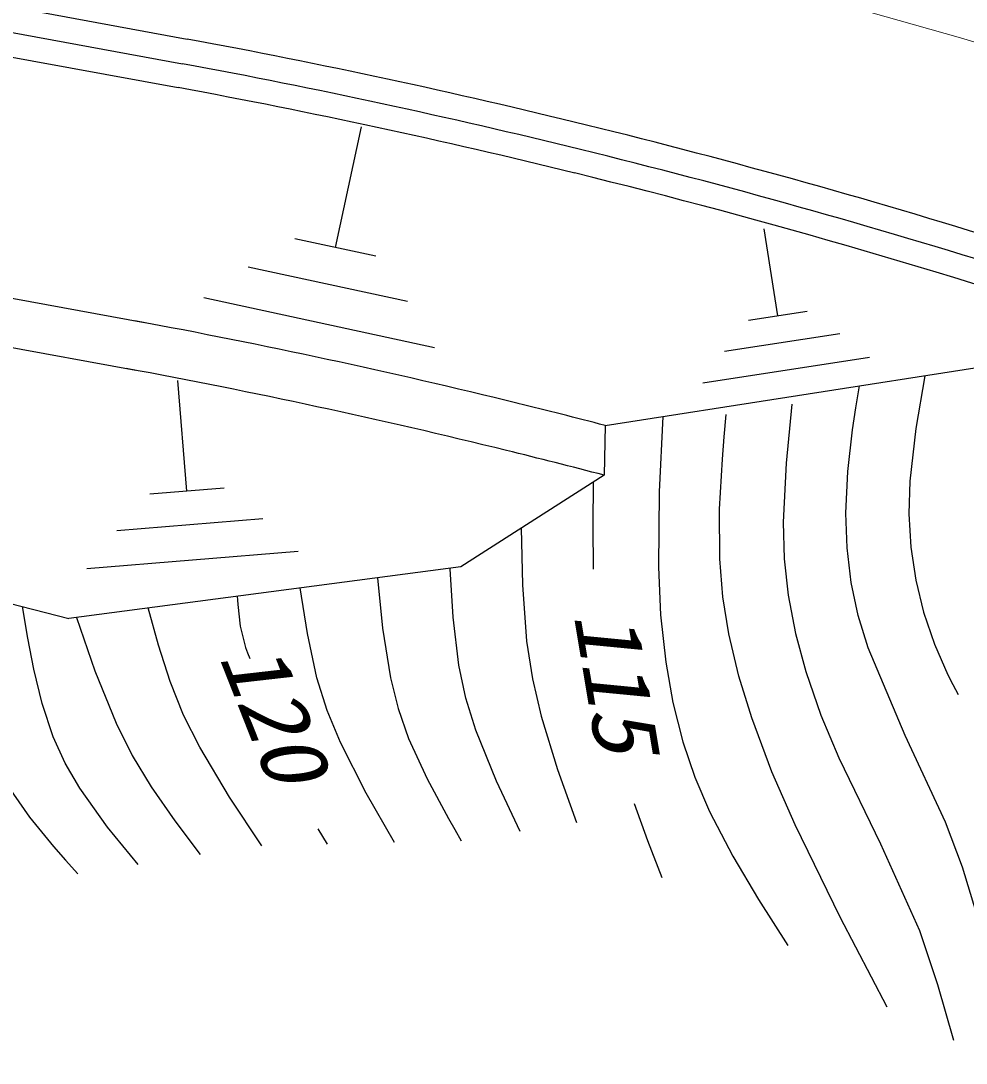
# Model space of a CAD drawing. Units: millimetres, scale not verified. Extents: x 40000 to 680000, y 20000 to 380000.
# Drawn here: x 76665 to 96192, y 288548 to 310074 of the extents above; entities that cross this region are included whole.
import ezdxf
from ezdxf.enums import TextEntityAlignment as Align

# ---------------------------------------------------------------- set-up
doc = ezdxf.new("R2010")
doc.units = ezdxf.units.MM
doc.header["$LTSCALE"] = 1000
doc.linetypes.add('CHAIN', pattern=[18.5, 12, -1.5, 3.5, -1.5])
doc.layers.add('M-BGD', color=7, linetype='Continuous', lineweight=25)
doc.layers.add('M-BMK', color=2, linetype='CHAIN', lineweight=13)
doc.styles.add('ＭＳ ゴシック', font='')
doc.styles.get('ＭＳ ゴシック').set_extended_font_data('MS Gothic')

msp = doc.modelspace()

# ---------------------------------------------------------------- linework, layer by layer
at = {"layer": 'M-BGD'}
for p, q in [((75437, 310556), (80101, 309699)), ((75343, 310044), (80006, 309188)), ((75252, 309552), (79915, 308696)), ((83161, 305393), (83699, 307884)), ((92301, 303980), (92022, 305778)), ((83999, 305212), (82323, 305574)), ((81357, 304994), (84650, 304282)), ((74367, 304733), (79220, 303842)), ((85207, 303321), (80442, 304352)), ((92906, 304074), (91696, 303886)), ((74187, 303750), (79040, 302858)), ((91201, 303251), (93579, 303620)), ((88733, 301719), (99946, 303461)), ((94196, 303123), (90755, 302588)), ((80096, 300363), (79910, 302644)), ((88733, 301719), (88713, 300691)), ((88713, 300691), (85751, 298799)), ((80863, 300425), (79328, 300301)), ((78650, 299550), (81665, 299795)), ((71583, 299280), (77655, 297734)), ((82393, 299115), (78030, 298760)), ((85751, 298799), (77655, 297734))]:
    msp.add_line(p, q, dxfattribs=at)
for points in [[(95341, 302746), (95155, 301657), (95029, 300566), (95009, 299890), (95048, 299201), (95151, 298526), (95312, 297860), (95535, 297202), (95813, 296568), (95915, 296366), (96025, 296160)], [(97108, 288548), (96784, 290110), (96401, 291663), (96113, 292597), (95764, 293522), (94935, 295317), (94165, 297128), (93962, 297792), (93817, 298474), (93731, 299188), (93705, 299909), (93745, 300767), (93847, 301628), (93915, 302082), (93987, 302535)], [(92593, 302160), (92473, 300939), (92414, 299721), (92435, 298966), (92516, 298215), (92668, 297421), (92880, 296637), (93192, 295734), (93562, 294851), (94425, 293075), (95228, 291285), (95603, 290169), (95931, 289023)], [(89928, 301905), (89851, 300348), (89834, 298788), (89881, 297805), (89988, 296826), (90136, 295995), (90342, 295182), (90588, 294456), (90893, 293745), (91369, 292825), (91902, 291929), (92202, 291452), (92507, 290977)], [(94562, 289703), (93588, 291564), (92658, 293472), (92181, 294565), (91761, 295679), (91495, 296543), (91288, 297416), (91166, 298181), (91102, 298962), (91099, 299988), (91156, 301020), (91193, 301482), (91232, 301945)], [(88494, 298747), (88489, 299649), (88497, 300553)], [(87002, 299598), (87026, 298425), (87110, 297262), (87231, 296488), (87414, 295715), (87752, 294616), (88142, 293517)], [(84032, 298573), (84136, 297529), (84298, 296503), (84458, 295869), (84675, 295253), (85057, 294419), (85497, 293602), (85627, 293373), (85763, 293136)], [(86980, 293329), (86493, 294371), (86066, 295427), (85859, 296089), (85711, 296766), (85592, 297756), (85532, 298760), (85532, 298770)], [(84383, 293104), (83798, 294121), (83267, 295167), (82994, 295828), (82779, 296508), (82584, 297422), (82438, 298363)], [(81132, 298191), (81140, 298112), (81148, 298023)], [(79085, 292651), (78458, 293421), (77881, 294224), (77579, 294744), (77332, 295290), (77104, 295975), (76932, 296686), (76811, 297323), (76702, 297977)], [(81643, 293039), (80973, 294043), (80359, 295071), (80028, 295738), (79752, 296429), (79511, 297178), (79292, 297949)], [(81148, 298023), (81196, 297573), (81303, 297132), (81345, 297024), (81394, 296908)], [(77814, 297755), (78194, 296652), (78631, 295568), (78964, 294902), (79355, 294257), (79846, 293552), (80368, 292854)], [(75342, 296235), (75847, 295232), (76402, 294263), (76845, 293626), (77337, 293024), (77587, 292739), (77841, 292455)], [(89913, 292376), (89619, 293138), (89338, 293903)], [(82802, 293390), (82897, 293230), (82992, 293071)]]:
    msp.add_lwpolyline(points, dxfattribs=at)
for radius, start, end in [(154250, 68.83911, 76.19208), (153750, 68.83911, 76.19208), (146250, 76.19055, 79.49686), (145730, 76.19055, 79.49686), (145230, 76.19055, 79.49686), (146250, 68.83911, 76.19208), (145730, 68.83911, 76.19208), (145230, 71.30402, 76.19208), (140330, 76.19055, 79.49686), (139330, 76.19055, 79.49686), (140330, 75.43433, 76.19208), (139330, 75.33585, 76.19208)]:
    msp.add_arc((53441, 165899), radius, start, end, dxfattribs=at)
at = {"layer": 'M-BMK'}
msp.add_lwpolyline([(93273, 310525), (96072, 309725), (98863, 308864)], dxfattribs=at)

# ---------------------------------------------------------------- texts
at = {"layer": 'M-BGD', "style": 'ＭＳ ゴシック', "oblique": 15, "width": 1.1}
for s, rotation, p in [('115', 279.485, (87691, 297750)), ('120', 291.485, (80380, 296805))]:
    msp.add_text(s, height=1320, rotation=rotation, dxfattribs=at).set_placement(p, align=Align.BOTTOM_LEFT)

doc.saveas('drawing.dxf')
